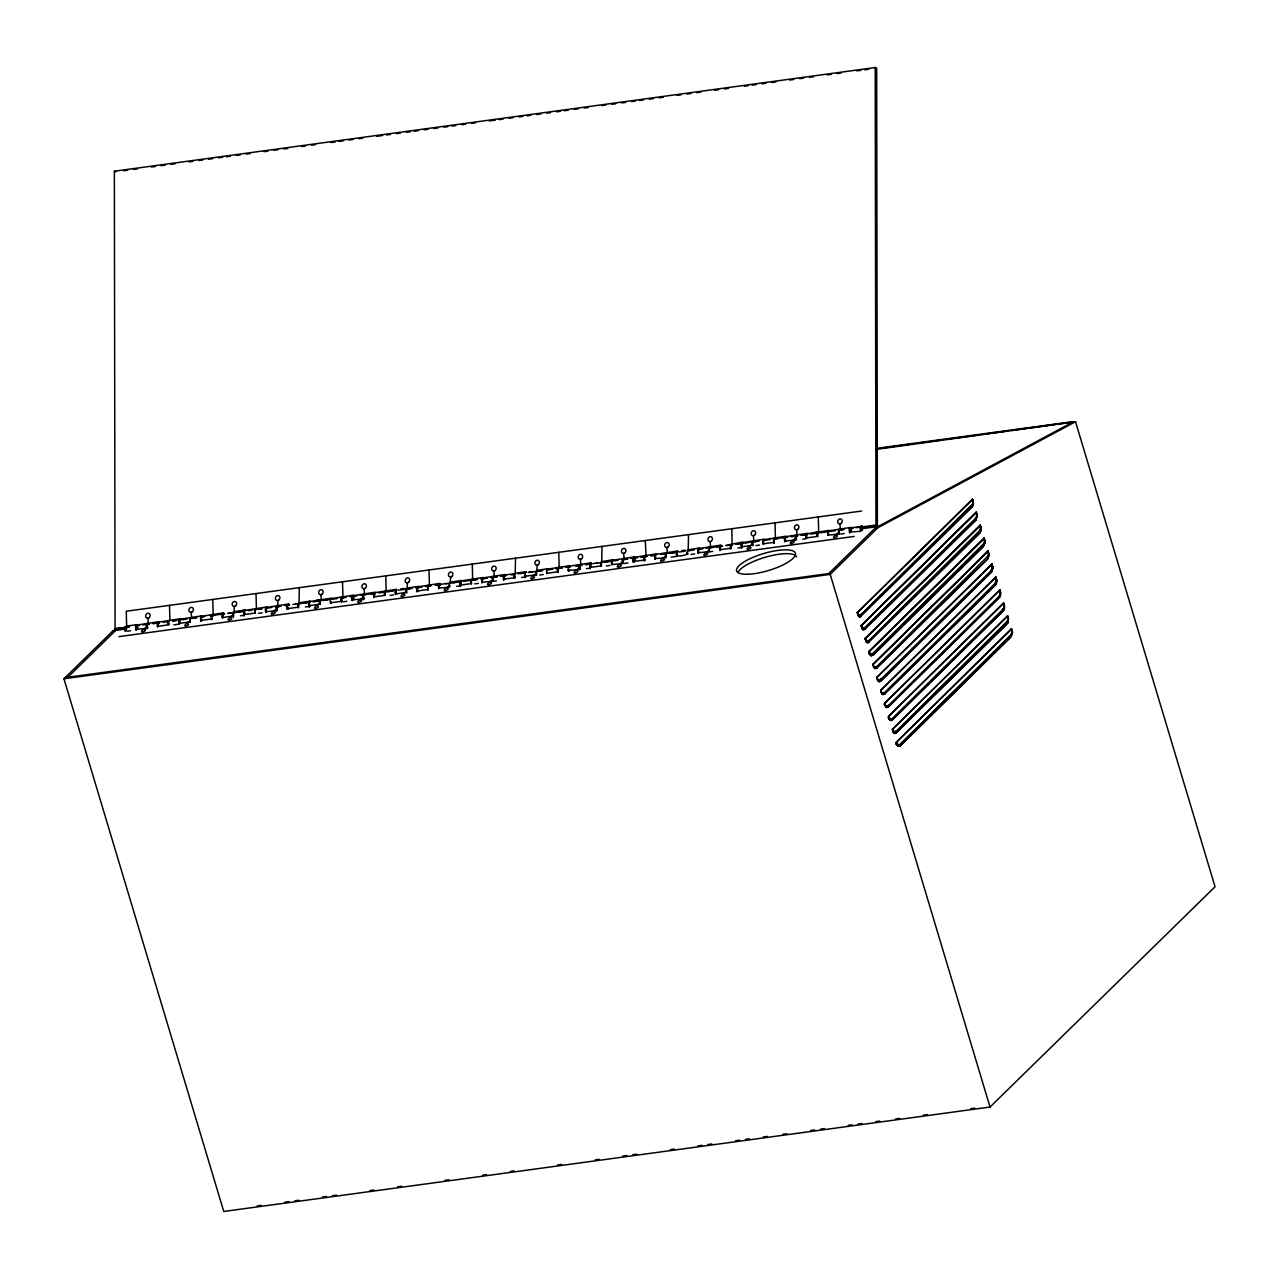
<?xml version="1.0" encoding="UTF-8"?>
<svg xmlns="http://www.w3.org/2000/svg" width="1279" height="1279" viewBox="0 0 1279 1279"><rect width="100%" height="100%" fill="white"/><g stroke="black" fill="none" stroke-linecap="round" stroke-linejoin="round"><path stroke-width="1.5" d="M971.592 506.02L972.967 503.59L861.518 614.24L858.737 615.151L857.458 612.385L858.353 615.391L861.327 614.639L971.273 506.356L973.111 503.175L972.52 499.545L973.479 503.638L972.024 507.283L973.175 503.67L972.392 499.178L972.919 503.574L973.271 502.359M976.293 512.128L861.167 625.751L862.254 628.357L864.892 627.893L975.365 518.922L977.188 514.941L975.621 520.585L977.076 516.636L976.293 512.128L861.359 625.335L862.334 629.188L864.316 629.684L863.069 629.716M868.553 642.522L866.443 642.378L865.068 638.701L980.322 525.461L981.281 529.538L980.114 532.799L980.977 529.138L980.194 525.093L980.721 529.49M983.919 538.459L985.182 542.504L983.423 546.501L873.461 654.784L983.103 546.549L984.814 543.015L984.095 538.043L984.974 541.225L983.295 544.886L984.974 541.225L984.222 538.411L868.969 651.65C866.778 655.344 875.092 656.191 870.583 655.503M987.628 559.115L988.763 555.502L987.996 551.009L988.875 554.191L987.484 557.468L988.811 554.574L989.083 555.454L987.628 559.115L876.387 668.293L987.004 559.499M992.024 564.327L876.77 677.566L877.858 680.188L880.831 679.421L990.969 570.738L992.616 567.956L992.024 564.327L992.984 568.42L991.529 572.065L992.76 567.141L991.896 563.959L876.962 677.167L877.762 680.716L879.265 681.563M996.485 580.506C994.758 573.184 998.867 583.432 995.126 585.382L884.524 693.985L994.806 585.414L996.517 581.881L995.797 576.925L996.661 580.106L994.998 583.752L996.661 580.106M999.826 590.243L884.572 703.482L885.66 706.088L888.633 705.337L998.771 596.653C1001.617 598.812 998.963 581.178 1000.642 595.279C999.043 599.164 1001.921 590.93 999.698 589.875L884.748 703.082C882.238 705.528 889.273 708.742 885.947 707.159M1004.271 605.702C1003.056 598.556 1005.886 611.17 1003.487 610.163C1005.534 607.365 1002.848 599.371 1004.287 606.422M1008.555 619.356C1007.228 610.227 1009.211 625.511 1007.388 623.113C1008.987 619.452 1007.932 611.106 1007.708 621.018M900.128 745.801L1010.41 637.246L1012.121 633.713L1011.401 628.74L1012.265 631.922L1010.89 635.215L1012.217 632.322L1012.488 633.201L1010.714 637.198L900.768 745.481L898.466 746.392L900.096 745.993M168.46 622.441L168.492 623.225A2.046 0.943 82.2 0 1 168.636 624.728A2.302 1.055 82.2 0 1 168.141 621.786A2.302 1.055 82.2 0 1 169.356 620.907M190.091 619.5L190.203 620.667M514.478 575.294L514.51 576.078A2.046 0.943 82.2 0 1 514.43 578.46L514.302 576.749M687.478 551.729L687.51 552.512A2.046 0.943 82.2 0 1 687.574 554.494M989.051 554.574C987.292 547.38 988.443 555.358 988.875 553.823M991.273 570.402L990.777 571.137L992.616 567.956L991.896 563.959M1000.578 592.689L999.187 596.334L1000.386 593.456L999.698 589.875M1002.8 609.667L1004.479 605.638M1012.025 632.721L1011.209 629.14L1012.456 632.322M514.478 575.166L514.829 577.005M976.916 516.124L977.172 515.325C974.806 508.578 978.611 517.052 975.781 518.603L977.38 516.14M146.893 625.047L147.197 627.094M223.553 614.448L222.642 616.238A2.046 0.943 82.2 0 1 222.482 618.237L222.354 616.542M352.333 597.053L352.364 598.428L352.364 596.941M364.435 594.335A2.046 0.943 82.2 0 1 363.812 595.023L363.22 597.085A2.046 0.943 82.2 0 1 363.044 599.084L364.227 597.917M492.895 577.9L493.054 579.643M557.772 569.059L557.932 570.802M579.403 566.117L579.707 568.164M719.965 546.964L720.445 549.235M828.2 531.936L828.168 533.743M124.942 630.787L125.038 629.796A2.302 1.055 82.2 0 1 125.182 626.934A2.302 1.055 82.2 0 1 126.621 627.525M137.157 628.852L135.974 630.019L135.846 628.325M146.925 624.935L146.957 626.55A2.046 0.943 82.2 0 1 146.781 628.549L147.98 627.381M158.836 623.576L157.845 623.209L157.765 625.079A2.046 0.943 82.2 0 1 157.605 627.078L157.477 625.367M187.837 623.896C192.026 624.791 177.525 629.668 189.916 620.954M202.034 620.011L200.851 621.178L200.723 619.484M211.818 619.324A2.046 0.943 82.2 0 1 211.659 619.707L211.531 618.013M222.61 614.623L223.058 617.006M244.305 615.998L243.969 613.584M265.728 612.337L265.6 610.643M288.542 608.228L287.359 609.396L287.231 607.701M299.398 604.423L298.503 603.944L298.247 605.543A2.046 0.943 82.2 0 1 298.167 607.925L298.039 606.214M309.038 603.16L309.87 602.457M310.381 605.99L309.182 607.157L308.847 604.743M317.592 606.214C321.78 607.125 307.28 611.986 319.67 603.272M341.669 598.156L341.669 600.267M341.413 602.025L341.285 600.331M353.42 599.387L352.237 600.554L352.109 598.86M363.172 595.47L363.444 597.629M370.766 594.016L374.715 593.472L374.028 595.614A2.046 0.943 82.2 0 1 373.852 597.613L373.724 595.902M404.1 594.431C408.289 595.327 393.772 600.203 406.162 591.49M418.297 590.546L417.114 591.713L416.986 590.019M428.065 589.859A2.046 0.943 82.2 0 1 427.921 590.243L427.794 588.548M439.96 585.27L439.081 584.791L438.873 586.645A2.046 0.943 82.2 0 1 438.729 588.772L438.601 587.061M449.6 584.007L450.064 583.208M460.568 586.533L460.232 584.119M481.991 582.872L481.863 581.178M492.927 577.788L492.975 579.403A2.046 0.943 82.2 0 1 492.847 581.29L496.396 580.906M504.805 578.763L503.606 579.931L503.478 578.22M525.445 577.692L525.109 575.278M533.855 576.749C538.043 577.644 523.527 582.521 535.917 573.807M557.804 568.947L557.756 570.178A2.046 0.943 82.2 0 1 557.788 572.321M557.676 572.56L557.548 570.866M569.683 569.922L568.484 571.089L568.356 569.395M590.322 568.851L589.987 566.437M634.56 561.081L633.361 562.248L633.233 560.554M645.367 559.61L644.184 560.778L644.056 559.067M651.443 555.773L655.392 555.23L655.168 557.308A2.046 0.943 82.2 0 1 654.992 559.307L654.864 557.596M665.863 554.542L665.911 554.319M698.238 553.407L698.11 551.713M720.94 546.677L719.997 548.339A2.046 0.943 82.2 0 1 719.869 550.466L719.741 548.755M731.268 547.764L730.741 546.469A2.046 0.943 82.2 0 1 730.677 548.995L730.549 547.284M741.708 548.227L741.372 545.813M750.118 547.284C754.29 548.179 739.79 553.056 752.18 544.342M773.939 543.095L773.811 541.401M785.93 540.457L784.746 541.625L784.619 539.914M806.425 535.389L807.257 534.686M802.764 539.162L806.378 538.667L806.25 536.972M828.137 532.112L828.137 533.599M850.807 531.616L849.624 532.783L849.496 531.073M984.974 540.857L984.494 542.856M988.523 555.406L988.811 554.574M992.76 566.421L991.385 570.434M1004.127 607.221L1004.415 606.406M1008.316 619.372L1007.884 620.603M136.182 626.23L136.229 628.261M233.386 613.265L234.521 613.265M255.113 610.035L255.001 611.442A2.046 0.943 82.2 0 1 255.097 613.28M341.621 598.236L341.493 599.659A2.046 0.943 82.2 0 1 341.525 601.785M482.183 579.083L482.231 581.114M622.761 559.93L622.809 561.961M633.569 558.459L633.617 560.49M730.789 545.478L731.188 544.902A2.046 0.943 82.2 0 0 732.18 543.783L731.78 528.723M839.008 530.465L839.056 532.496M849.832 528.994L849.88 531.025M289.214 604.343L288.223 604.503M570.338 566.037L569.251 566.277M656.846 554.255L655.759 554.494M786.601 536.572L785.626 536.732M861.566 525.925L861.199 526.5A2.302 1.055 82.2 0 0 860.112 528.227A2.302 1.055 82.2 0 0 861.215 530.961M980.769 529.506L868.793 640.843L866.155 641.307L865.259 638.301L980.194 525.093M988.571 555.422L876.93 666.471L873.957 667.222L873.061 664.201L987.996 551.009M1004.175 607.237L1003.36 608.9L1004.463 606.006M233.417 613.153L234.057 612.705A2.046 0.943 82.2 0 0 234.728 611.874M255.16 609.955L255.16 612.049M482.231 579.003L482.151 580.89A2.046 0.943 82.2 0 1 482.087 582.632M536.556 571.425L536.636 574.287M580.378 565.83L579.467 567.62A2.046 0.943 82.2 0 1 579.307 569.619L580.49 568.452M622.809 559.85L622.729 561.737A2.046 0.943 82.2 0 1 622.697 563.336M730.821 545.382L731.908 545.478M839.056 530.385L838.976 532.256A2.046 0.943 82.2 0 1 838.912 534.014M861.95 627.909L861.359 625.335M862.685 628.613L864.556 628.149M865.419 627.19L975.685 518.571L975.174 519.322M865.979 641.115L865.259 638.301M866.155 641.307L866.043 640.459M866.586 641.578L868.985 640.443M984.494 542.888L873.029 653.521L870.056 654.272L869.16 651.251L984.095 538.043M869.752 653.809L869.16 651.251M870.487 654.528L873.221 653.105L982.975 545.238M873.653 666.775L873.061 664.201M874.133 666.823L874.548 668.246L872.87 664.616L987.82 551.409M874.388 667.478L876.93 666.471M877.682 679.98L876.962 677.167M877.73 679.325L877.618 680.38M878.289 680.444L881.023 679.021L880.496 679.725M884.844 693.937L882.046 694.193L880.847 690.116L995.797 576.925M995.478 582.984L884.732 692.387L881.95 693.298L880.847 690.116M881.934 692.738L882.046 694.193M882.19 693.394L884.397 692.674M885.356 705.64L884.748 703.082M886.091 706.36L888.633 705.337M891.959 720.253C888.122 721.148 887.402 713.554 890.456 718.958C893.845 718.894 886.875 720.349 888.473 716.432L1003.599 602.825M889.944 718.798L890.408 720.253M892.198 718.59L1002.672 609.603M869.128 640.555L979.074 532.272L980.977 527.252M981.073 528.275L979.954 531.169M895.188 733.395L893.35 732.547L892.55 728.982L893.845 731.764L896.627 730.853L1006.877 622.218M1007.9 620.619L896.435 731.252L894.165 732.323L893.334 731.156M899.761 746.169C896.499 747.719 893.03 738.223 898.545 744.874C902.127 744.25 894.724 746.84 896.275 742.348L1011.401 628.74M897.746 744.714L897.89 746.201M1010.474 635.519L900 744.506L1010.778 635.183L1010.282 635.935M1008.348 618.253L1006.701 622.633M886.459 707.463L888.761 706.647L1000.13 596.717M995.558 582.984L996.853 580.49M1007.692 621.034L1006.989 622.249M1011.161 634.816L1012.488 632.737M888.393 707.127L887.402 707.463L999.586 597.213M222.674 614.448L223.233 614.176A2.046 0.943 82.2 0 0 223.905 613.344M320.31 600.89L320.374 603.752M363.252 595.295L364.115 595.295M395.819 590.674L395.659 592.673A2.046 0.943 82.2 0 1 395.675 594.111M428.129 586.453L428.497 586.15A2.046 0.943 82.2 0 0 429.36 585.35M460.696 581.833L460.936 584.599M536.397 571.521L536.221 573.52A2.046 0.943 82.2 0 1 536.237 574.958M568.691 567.3L569.059 566.997A2.046 0.943 82.2 0 0 569.779 566.597M644.376 556.989L644.696 556.685A2.046 0.943 82.2 0 0 645.671 555.566M676.959 552.368L677.199 555.134M709.253 548.147L710.133 548.147M720.077 546.677L720.637 546.405A2.046 0.943 82.2 0 0 721.308 545.573M861.63 530.145L861.934 526.101A2.046 0.943 82.2 0 1 861.007 527.204L861.087 530.145M979.522 533.231L980.114 532.799M1002.928 610.978L892.326 719.901L1003.519 610.547M299.046 603.033L299.27 587.669M407.17 588.308L407.409 582.84M979.874 531.153L979.074 532.272M972.024 507.283L860.447 616.654M880.623 681.02L991.529 572.065M1006.509 624.28L895.892 733.075L1007.133 623.896M320.198 600.938L319.958 602.985A2.046 0.943 82.2 0 1 320.006 604.264M395.882 590.626L396.058 593.44M460.76 581.785L460.536 583.832A2.046 0.943 82.2 0 1 460.36 585.814L456.747 586.31M493.054 577.532L493.566 577.341A2.046 0.943 82.2 0 0 494.27 576.349M579.547 565.75L580.186 565.638A2.046 0.943 82.2 0 0 580.65 565.014M601.322 562.632L601.002 564.295A2.046 0.943 82.2 0 1 601.146 565.957M644.424 556.909L645.255 556.989M677.023 552.32L676.783 554.367A2.046 0.943 82.2 0 1 676.831 555.646M709.301 548.067L709.813 547.876A2.046 0.943 82.2 0 0 710.484 547.044M850.519 528.803L849.8 530.785A2.046 0.943 82.2 0 1 849.688 532.672M861.566 530.193L861.135 527.22L860.895 529.938M859.76 616.782L858.433 616.222L857.266 612.785L972.392 499.178M857.266 612.785L972.52 499.545M861.167 625.751L976.421 512.495M865.355 628.916L975.621 520.585M865.068 638.701L980.322 525.461M979.522 533.551L868.585 642.394M868.969 651.65L984.222 538.411M872.87 664.616L988.123 551.361M880.943 680.988L990.905 572.464M881.455 692.69L880.671 690.532L995.925 577.277M888.473 716.432L1003.727 603.192M893.158 731.556L892.374 729.398L1007.5 615.791M892.374 729.398L1007.628 616.142M896.275 742.348L1011.529 629.108M1058.996 423.973L1075.527 421.718L1215.05 886.763L990.026 1107.054L223.761 1211.469L63.95 678.781L113 630.771L116.501 628.9M67.851 677.246L115.702 630.403L119.219 628.517M144.591 629.78C148.78 630.691 134.263 635.567 146.653 626.854M231.099 617.997C235.272 618.908 220.771 623.784 233.162 615.055M274.345 612.113C278.534 613.009 264.018 617.885 276.408 609.172M305.377 606.933L308.974 606.454L310.173 605.287L309.118 604.327M360.854 600.315C365.027 601.226 350.526 606.102 362.916 597.373M363.252 599.787L364.451 598.62M447.346 588.532C451.535 589.443 437.034 594.303 449.425 585.59M490.608 582.632C494.781 583.544 480.28 588.42 492.671 579.707M577.101 570.85C581.29 571.761 566.789 576.637 579.179 567.908M620.363 564.966C624.536 565.862 610.035 570.738 622.425 562.025M663.609 559.067C667.798 559.978 653.281 564.838 665.672 556.125M706.855 553.168C711.044 554.079 696.543 558.955 708.934 550.242M793.364 541.385C797.552 542.296 783.036 547.156 795.426 538.443M784.539 540.921L795.554 540.154L796.753 538.987M836.61 535.485C840.799 536.397 826.298 541.273 838.688 532.56M63.95 678.781L830.215 574.367L877.842 527.747L1075.527 421.718M877.842 527.747L875.14 528.115L1072.825 422.086L875.859 449.457M873.461 654.784L870.871 655.631M234.057 611.954L234.409 606.422M450.304 582.489L450.672 576.957M514.909 577.9A2.302 1.055 82.2 0 1 514.11 575.086A2.302 1.055 82.2 0 1 515.181 573.647L515.533 558.204M536.812 570.706L537.164 565.174M601.69 561.865L602.025 546.405M688.198 550.082L688.534 534.622M731.444 544.183L742.619 542.136M861.087 616.43L859.168 616.766L861.135 616.238M865.339 629.156L862.542 629.412M868.889 642.346L868.921 642.154M877.042 668.022L876.051 668.469M129.627 626.87L125.502 627.509L125.806 630.323M352.572 596.574L352.988 596.494A2.046 0.943 82.2 0 0 353.628 595.806M601.434 562.584L601.514 565.446M655.503 555.214L655.567 558.076M774.275 539.114L774.514 539.003A2.046 0.943 82.2 0 0 775.41 538.043L775.042 522.839M817.697 533.119L817.761 535.981M880.591 681.211L879.281 681.611M201.251 617.149L201.554 617.102A2.046 0.943 82.2 0 0 202.29 616.286M785.706 540.569L784.922 539.626A2.046 0.943 82.2 0 1 784.746 541.625M850.023 528.755L850.391 528.723A2.046 0.943 82.2 0 0 851.063 527.891M879.6 681.547L878.385 681.419M895.204 733.379L893.989 733.251M876.019 668.549L874.772 668.581M895.524 733.331L894.261 733.379M126.413 628.005L115.078 628.676L114.359 171.21L875.22 67.531L876.675 68.203L877.394 525.685L861.582 527.843M123.727 170.794L127.676 170.251M133.608 169.452L137.556 168.908M151.386 167.021L155.351 166.494M161.266 165.678L165.231 165.135M171.146 164.336L175.111 163.792M188.94 161.905L192.889 161.378M198.821 160.562L202.769 160.019M208.701 159.22L212.65 158.676M218.581 157.877L222.53 157.333M226.495 156.789L230.444 156.262M236.375 155.446L240.324 154.903M246.255 154.104L250.204 153.56M264.034 151.673L267.998 151.146M273.914 150.33L277.879 149.787M283.794 148.988L287.759 148.444M301.588 146.557L305.537 146.03M311.468 145.214L315.417 144.671M331.229 142.529L335.178 141.985M339.143 141.441L343.092 140.914M349.023 140.098L352.972 139.555M358.903 138.756L362.852 138.212M376.681 136.325L382.613 135.526M386.562 134.982L390.527 134.439M396.442 133.64L400.407 133.096M406.322 132.297L410.287 131.753M414.236 131.209L418.185 130.682M424.116 129.866L428.065 129.323M433.997 128.524L437.946 127.98M443.877 127.181L447.826 126.637M451.791 126.093L455.74 125.566M461.671 124.75L465.62 124.207M471.551 123.408L475.5 122.864M489.329 120.977L495.261 120.178M499.21 119.634L503.159 119.091M509.09 118.292L513.055 117.748M518.97 116.949L522.935 116.405M526.884 115.861L530.833 115.318M536.764 114.518L540.713 113.975M546.645 113.176L550.594 112.632M556.525 111.833L560.474 111.289M564.423 110.745L568.388 110.202M574.319 109.402L578.268 108.859M584.199 108.06L588.148 107.516M601.977 105.629L605.926 105.086M611.858 104.286L615.807 103.743M621.738 102.944L625.687 102.4M631.618 101.585L635.583 101.057M639.532 100.513L643.481 99.97M649.412 99.17L653.361 98.627M659.293 97.828L663.241 97.284M677.071 95.397L681.036 94.854M686.951 94.054L690.916 93.511M696.847 92.712L700.796 92.168M714.625 90.281L718.574 89.738M724.506 88.938L728.454 88.395M744.266 86.237L748.215 85.709M752.18 85.165L756.129 84.622M762.06 83.822L766.009 83.279M771.94 82.48L775.889 81.936M789.719 80.049L793.683 79.506M799.599 78.706L803.564 78.163M809.479 77.364L813.444 76.82M827.273 74.933L831.222 74.39M837.153 73.59L841.102 73.047M856.914 70.889L860.863 70.361M864.828 69.817L868.777 69.274M877.042 448.289L1072.697 421.638M881.135 448.21L894.964 446.323M898.913 445.779L914.725 443.621M918.674 443.094L942.399 439.864M946.348 439.321L952.279 438.505M956.228 437.978L979.938 434.748M983.903 434.205L989.818 433.389M993.783 432.862L1007.612 430.975M1011.561 430.431L1027.373 428.273M1031.322 427.746L1055.047 424.516M861.534 511.056L126.269 611.234L126.653 626.278M126.285 626.118L137.093 624.632M158.724 621.69L136.453 625.159M180.355 618.748L158.084 622.218M201.97 615.807L179.7 619.26M223.601 612.849L201.331 616.318M245.232 609.907L234.776 611.554M266.847 606.965L244.577 610.435M288.478 604.008L266.208 607.477M310.11 601.066L299.654 602.713M331.725 598.124L309.454 601.594M353.356 595.167L331.085 598.636M374.987 592.225L352.716 595.694M396.602 589.283L374.331 592.753M418.233 586.326L407.793 587.972A2.046 0.943 82.2 0 1 407.393 588.979M439.864 583.384L417.593 586.853M461.479 580.442L451.039 582.073M483.11 577.5L460.84 580.954M504.741 574.543L482.471 578.012M526.356 571.601L515.917 573.248M547.988 568.659L537.548 570.29A2.046 0.943 82.2 0 1 537.34 571.026M569.619 565.702L547.348 569.171M591.234 562.76L568.963 566.229M612.865 559.818L602.425 561.449M634.496 556.861L612.225 560.33M656.111 553.919L633.84 557.388M677.742 550.977L655.472 554.447M699.373 548.02L688.917 549.666M721.004 545.078L698.718 548.547M764.25 539.178L741.98 542.648M785.882 536.237L763.595 539.706M807.497 533.295L785.226 536.764M829.128 530.353L806.857 533.807M850.759 527.396L828.472 530.865M315.881 600.49L319.478 600.011M400.583 588.964L404.18 588.468M681.707 550.641L685.32 550.162M813.268 532.719L816.881 532.24M504.086 575.07L515.181 573.647M850.103 527.923L861.199 526.5M115.078 628.676L128.907 626.806M142.752 624.919L148.668 624.104M152.633 623.56L158.548 622.761M172.393 620.875L176.342 620.331M180.291 619.803L184.24 619.26M190.171 618.444L196.103 617.645M209.932 615.759L223.777 613.872M227.726 613.328L243.538 611.186M255.384 609.571L261.316 608.756M275.161 606.87L281.076 606.07M285.041 605.527L288.99 604.983M292.939 604.455L308.751 602.297M322.58 600.411L332.46 599.068M340.374 597.98L346.305 597.181M350.254 596.638L354.203 596.094M360.134 595.295L373.964 593.408M387.809 591.522L393.724 590.722M405.587 589.091L411.518 588.292M415.467 587.748L419.416 587.221M425.347 586.406L431.279 585.606M435.228 585.063L447.09 583.448M453.022 582.632L458.953 581.833M472.782 579.947L476.731 579.403M480.68 578.859L484.645 578.332M490.56 577.516L496.492 576.717M500.441 576.174L506.372 575.358M518.235 573.743L524.166 572.944M528.115 572.4L532.064 571.873M537.995 571.058L541.944 570.514M555.789 568.627L561.705 567.828M565.67 567.284L569.619 566.741M575.55 565.942L581.481 565.126M585.43 564.599L589.379 564.055M593.328 563.511L597.293 562.984M603.208 562.168L609.14 561.369M622.969 559.483L626.934 558.939M630.883 558.395L634.832 557.868M640.763 557.052L646.694 556.253M650.643 555.71L654.592 555.166M668.437 553.279L674.353 552.48M688.198 550.594L694.129 549.778M705.976 548.163L721.788 546.021M725.737 545.478L731.668 544.662M735.617 544.135L745.497 542.776M753.411 541.704L759.342 540.905M773.171 539.019L785.034 537.404M790.966 536.588L796.881 535.789M800.846 535.246L806.777 534.43M830.487 531.201L818.624 532.815A2.046 0.943 82.2 0 0 818.624 532.32M838.384 530.13L844.316 529.314M856.179 527.699L875.939 525.014L877.394 525.685M135.558 626.055L139.507 625.527M145.438 624.712L149.387 624.184M153.336 623.64L159.267 622.825M163.232 622.297L169.164 621.482M173.113 620.939L177.062 620.411M182.993 619.596L186.942 619.052M190.891 618.524L196.822 617.709M200.787 617.181L204.736 616.638M210.667 615.823L214.616 615.295M220.548 614.48L224.496 613.936M228.445 613.408L234.377 612.593M238.342 612.049L244.273 611.25M248.222 610.707L252.171 610.179M258.102 609.364L262.051 608.82M266 608.292L271.931 607.477M275.896 606.933L279.845 606.406M285.777 605.591L289.725 605.047M295.657 604.248L299.606 603.704M303.555 603.176L309.486 602.361M313.163 601.865L319.366 601.018M323.331 600.475L327.28 599.931M332.988 599.164L337.16 598.588M341.109 598.044L345.074 597.517M351.006 596.701L356.921 595.902M360.886 595.359L364.835 594.815M378.664 592.928L392.509 591.042M398.44 590.243L404.372 589.427M408.321 588.9L412.27 588.356M416.219 587.812L422.15 587.013M426.115 586.469L430.064 585.926M435.995 585.127L439.944 584.583M445.875 583.784L457.738 582.169M463.669 581.353L469.585 580.538M473.55 580.011L477.499 579.467M483.43 578.668L487.379 578.124M491.328 577.58L497.259 576.781M501.224 576.237L505.173 575.694M511.104 574.895L515.053 574.351M520.985 573.552L524.934 573.008M528.882 572.464L534.814 571.665M538.779 571.121L542.728 570.578M548.659 569.779L552.608 569.235M558.539 568.42L562.488 567.892M566.437 567.348L570.402 566.805M576.333 566.005L582.249 565.19M586.214 564.663L592.145 563.847M596.094 563.304L600.043 562.776M603.992 562.232L609.923 561.417M613.888 560.889L617.997 560.394M623.768 559.547L627.717 559.003M637.597 557.66L634.256 558.268M641.546 557.116L647.478 556.301M660.971 554.462L666.375 553.727M671.203 553.072L675.152 552.544M679.101 552L685.032 551.185M688.981 550.657L692.946 550.114M702.826 548.771L699.005 549.346A2.046 0.943 82.2 0 0 699.677 548.515M708.758 547.956L712.707 547.412M716.656 546.884L722.587 546.069M726.536 545.541L732.467 544.726M736.432 544.183L740.381 543.655M745.673 542.92L750.261 542.296M754.21 541.768L758.175 541.225M764.091 540.409L770.022 539.61M773.987 539.067L777.936 538.539M783.867 537.724L787.816 537.18M791.765 536.652L797.696 535.837M801.645 535.293L807.577 534.494M810.55 534.078L817.473 533.151L817.265 534.83A2.046 0.943 82.2 0 1 817.393 536.493M821.422 532.608L825.371 532.064M829.32 531.536L835.251 530.721M839.2 530.177L843.165 529.65M849.096 528.835L853.045 528.291M113 630.771L126.845 628.884M860.735 528.882L876.563 526.724L828.712 573.584L65.133 677.614M135.766 629.316L146.781 628.549M157.381 626.374L168.204 624.903L168.284 623.896M189.82 621.946L179.012 623.417L179.092 622.425M200.643 620.475L211.451 619.004M222.258 617.533L233.082 616.062L233.497 617.469M243.889 614.591L254.697 613.105L254.793 612.113M265.52 611.634L276.536 610.866M287.135 608.692L297.959 607.221M308.767 605.75L319.574 604.264M341.205 601.322L330.398 602.793L330.478 601.801M352.013 599.851L363.044 599.084M373.644 596.909L384.451 595.422L384.547 594.431M406.082 592.481L395.275 593.952L395.355 592.96M416.89 591.01L427.714 589.539M438.521 588.068L449.553 587.301M460.152 585.111L470.96 583.64L471.04 582.648M481.767 582.169L492.799 581.401M503.398 579.227L514.206 577.756M525.029 576.269L535.837 574.799M557.468 571.857L546.645 573.328L546.741 572.337M568.276 570.386L579.307 569.619M589.907 567.444L600.714 565.957L600.794 564.966M633.153 561.545L643.961 560.074M654.784 558.603L665.799 557.836M698.03 552.704L712.659 551.441M719.661 549.762L730.469 548.291M741.276 546.804L752.1 545.334M773.715 542.392L762.908 543.863L762.987 542.872M806.154 537.963L816.977 536.493L817.057 535.501M849.416 532.08L860.431 531.313M126.957 631.25L130.57 630.755M173.816 624.871L179.22 624.136M240.5 615.775L244.097 615.295A2.046 0.943 82.2 0 0 244.273 613.296L244.449 611.298L244.689 614.064M258.518 613.328L262.115 612.833M343.22 601.785L346.817 601.29M390.079 595.39L393.676 594.911M474.781 583.863L478.378 583.368M521.624 577.468L525.237 576.989A2.046 0.943 82.2 0 0 525.413 574.99L525.813 575.758M539.658 575.022L543.255 574.527M586.501 568.627L590.115 568.148A2.046 0.943 82.2 0 0 590.258 567.748M606.326 565.926L609.939 565.446M624.36 563.479L627.957 562.984M671.203 557.084L676.623 556.349M691.028 554.383L694.641 553.903M737.887 548.004L741.5 547.508A2.046 0.943 82.2 0 0 741.66 545.525L742.38 543.527M755.905 545.557L759.518 545.062M840.607 534.014L844.22 533.519M118.995 636.622L854.276 536.429M858.113 615.599L858.896 616.638M862.014 628.565L863.101 629.556M865.915 641.514L868.217 642.634L866.698 642.554M869.816 654.48L870.903 655.472M873.717 667.43L873.173 664.568M876.77 677.566L878.977 681.499M880.671 690.532L881.519 693.346M884.572 703.482L886.507 707.287M889.321 719.262L888.777 716.4M893.222 732.212L894.309 733.203M897.123 745.161L896.579 742.316M257.303 1205.905L261.252 1205.362M284.977 1202.132L288.926 1201.589M294.857 1200.789L298.806 1200.246M322.516 1197.016L326.465 1196.473M332.396 1195.657L336.345 1195.13M369.951 1190.541L373.9 1190.014M397.609 1186.784L401.574 1186.241M445.044 1180.309L448.993 1179.782M482.599 1175.193L486.548 1174.666M510.257 1171.436L514.222 1170.893M557.692 1164.961L561.641 1164.434M595.247 1159.845L599.196 1159.318M622.905 1156.088L626.87 1155.545M632.785 1154.729L636.75 1154.202M670.34 1149.613L674.289 1149.086M698.014 1145.84L701.963 1145.313M707.895 1144.497L711.843 1143.97M735.553 1140.724L739.518 1140.197M745.433 1139.381L749.398 1138.854M763.227 1136.967L767.176 1136.423M782.988 1134.265L786.937 1133.738M810.662 1130.492L814.611 1129.965M820.542 1129.149L824.491 1128.622M848.201 1125.376L852.15 1124.849M858.081 1124.033L862.046 1123.506M875.875 1121.619L879.824 1121.075M895.636 1118.917L899.585 1118.374M923.31 1115.144L927.259 1114.617M970.729 1108.685L974.678 1108.142M558.379 568.468L558.188 568.468A2.046 0.943 82.2 0 0 559.163 567.348L558.779 552.304M742.252 543.447L742.076 546.293M890.36 720.413L891.623 720.381L890.088 720.285M114.359 171.21L115.813 171.882M840.303 529.042L839.935 523.91M818.672 531.984L818.288 516.94M797.057 534.926L796.673 529.81M753.795 540.825L753.427 535.693M710.548 546.725L710.181 541.593M667.302 552.608L666.919 547.492M646.039 555.726L645.287 540.521M624.04 558.507L623.672 553.375M580.794 564.407L580.426 559.275M494.286 576.189L493.918 571.058M472.67 579.131L472.271 564.087M429.408 585.031L429.025 569.986M386.162 590.914L385.778 575.87M364.531 593.872L364.163 588.74M342.916 596.813L342.516 581.769M321.285 599.755L320.917 594.639M256.408 608.596L256.024 593.552M213.161 614.496L212.762 599.451M191.53 617.437L191.163 612.321M169.899 620.395L169.515 605.335M148.284 623.337L147.9 618.205M417.993 587.732L417.865 587.653A2.046 0.943 82.2 0 0 418.537 586.821M374.747 593.632L374.443 596.382M277.431 606.885L277.303 606.806A2.046 0.943 82.2 0 0 278.007 605.814L277.655 600.522M785.818 537.835L785.514 537.564A2.046 0.943 82.2 0 0 785.914 537.34M504.677 576.142L504.374 575.87A2.046 0.943 82.2 0 0 505.045 575.038M288.43 605.606L288.111 605.335A2.046 0.943 82.2 0 0 288.446 605.191M212.73 615.918L212.234 615.615A2.046 0.943 82.2 0 0 213.097 614.815M147.852 624.76L147.485 624.456A2.046 0.943 82.2 0 0 148.188 623.8M828.584 534.51L828.248 533.967A2.046 0.943 82.2 0 1 828.184 535.182M806.953 537.452L806.505 536.556M763.707 543.335L763.323 540.777L763.291 542.584A2.046 0.943 82.2 0 1 763.275 544.183M752.883 544.822L752.516 542.248L752.436 543.927A2.046 0.943 82.2 0 1 752.5 545.493M666.391 556.605L665.943 555.71A2.046 0.943 82.2 0 1 666.039 556.957A2.302 1.055 82.2 0 1 665.544 554.015A2.302 1.055 82.2 0 1 666.759 553.136M612.321 563.975L611.938 561.417L611.874 563.08A2.046 0.943 82.2 0 1 611.922 564.647M590.69 566.917L590.818 564.055L590.29 566.149A2.046 0.943 82.2 0 1 590.338 567.268M439.321 587.541L439.496 584.711A2.046 0.943 82.2 0 0 440.168 583.879M385.251 594.911L385.187 592.049L384.755 593.76A2.046 0.943 82.2 0 1 384.883 595.422A2.302 1.055 82.2 0 1 384.403 592.321A2.302 1.055 82.2 0 1 385.618 591.442M266.304 611.122L265.936 608.548L265.904 610.355A2.046 0.943 82.2 0 1 265.872 611.954M179.811 622.905L179.572 620.139L179.396 622.138A2.046 0.943 82.2 0 1 179.412 623.592M168.988 624.376L168.444 622.697M158.18 625.847L158.356 623.017A2.046 0.943 82.2 0 0 159.028 622.186M796.785 536.652L795.698 536.54L795.97 538.699M644.584 559.323L644.248 558.268M298.567 606.47L298.742 603.816A2.046 0.943 82.2 0 0 299.51 603.32M976.117 512.543L976.9 514.702M980.018 525.493L980.801 527.651M774.179 541.337L774.067 539.482L774.019 540.713A2.046 0.943 82.2 0 1 773.987 542.983M709.301 550.178L709.19 548.323L709.221 549.938A2.046 0.943 82.2 0 1 709.285 551.057A2.302 1.055 82.2 0 1 708.918 547.668A2.302 1.055 82.2 0 1 710.516 547.972M698.494 551.649L698.446 549.618L698.382 551.281A2.046 0.943 82.2 0 1 698.35 553.168M503.862 578.172L503.75 576.317L503.782 577.932A2.046 0.943 82.2 0 1 503.606 579.931M417.354 589.955L417.306 587.924L417.274 589.715A2.046 0.943 82.2 0 1 417.162 591.601M406.546 591.426L406.498 589.395L406.434 591.074A2.046 0.943 82.2 0 1 406.45 592.801M287.599 607.637L287.487 607.269A2.046 0.943 82.2 0 1 287.359 609.396M276.792 609.108L276.68 607.253L276.712 608.884A2.046 0.943 82.2 0 1 276.6 610.754M201.107 619.42L201.059 617.389L200.979 619.052A2.046 0.943 82.2 0 1 200.963 620.939M857.569 612.737L858.417 615.567M861.47 625.703L862.318 628.517M865.371 638.653L866.219 641.466M869.272 651.619L870.12 654.432M892.678 729.35L893.525 732.164M838.816 534.254L827.785 535.022L827.865 534.03M830.215 574.367L990.026 1107.054M622.553 563.719L611.522 564.487L611.618 563.495M471.311 582.233L471.28 580.842L471.248 581.977A2.046 0.943 82.2 0 1 471.359 583.8M211.706 616.926L211.738 617.325A2.046 0.943 82.2 0 1 211.898 618.285M687.303 553.183C687.91 555.534 675.584 557.212 676.495 554.654M875.22 67.531L875.939 525.014M862.302 526.261L862.302 529.234A2.302 1.055 82.2 0 1 862.158 530.289M125.326 629.508A2.046 0.943 82.2 0 1 125.262 631.25M450.496 582.6A2.302 1.055 82.2 0 0 449.281 583.48A2.302 1.055 82.2 0 0 449.776 586.406A2.046 0.943 82.2 0 0 449.776 585.686M438.953 587.876A2.302 1.055 82.2 0 1 438.601 584.503A2.302 1.055 82.2 0 1 440.2 584.807M472.606 579.467A2.046 0.943 82.2 0 1 472.335 580.074M461.799 580.938A2.046 0.943 82.2 0 1 461.655 581.337A2.302 1.055 82.2 0 0 460.088 582.009A2.302 1.055 82.2 0 0 460.84 585.27M471.663 583.8A2.302 1.055 82.2 0 1 470.912 580.538A2.302 1.055 82.2 0 1 472.399 579.963M233.513 615.87A2.302 1.055 82.2 0 1 233.162 612.497A2.302 1.055 82.2 0 1 234.76 612.801M222.706 617.341A2.302 1.055 82.2 0 1 222.338 613.968A2.302 1.055 82.2 0 1 223.937 614.272M256.36 608.932A2.046 0.943 82.2 0 1 256.152 609.443A2.302 1.055 82.2 0 0 254.649 610.003A2.302 1.055 82.2 0 0 255.4 613.265M244.321 614.4A2.302 1.055 82.2 0 1 243.841 611.474A2.302 1.055 82.2 0 1 245.056 610.595M363.812 598.732A2.302 1.055 82.2 0 1 362.772 595.279A2.302 1.055 82.2 0 1 364.515 595.119M353.004 600.219A2.302 1.055 82.2 0 1 351.965 596.749A2.302 1.055 82.2 0 1 353.691 596.59M354.027 597.677A2.302 1.055 82.2 0 1 354.091 598.284M374.076 596.717A2.302 1.055 82.2 0 1 373.596 593.792A2.302 1.055 82.2 0 1 374.811 592.912M147.549 628.213A2.302 1.055 82.2 0 1 146.525 624.744A2.302 1.055 82.2 0 1 148.252 624.584M136.741 629.684A2.302 1.055 82.2 0 1 135.702 626.214A2.302 1.055 82.2 0 1 137.445 626.055M137.764 627.142A2.302 1.055 82.2 0 1 137.828 627.749M157.829 626.182A2.302 1.055 82.2 0 1 157.461 622.809A2.302 1.055 82.2 0 1 159.06 623.113M137.413 625.127A2.046 0.943 82.2 0 1 136.741 625.959L136.15 628.037A2.046 0.943 82.2 0 1 136.022 629.907M310.03 606.166A2.302 1.055 82.2 0 1 308.655 603.464A2.302 1.055 82.2 0 1 309.934 601.754M320.278 604.423A2.302 1.055 82.2 0 1 319.526 601.162A2.302 1.055 82.2 0 1 321.013 600.586M342.852 597.133A2.046 0.943 82.2 0 1 342.356 597.933M332.044 598.62A2.046 0.943 82.2 0 1 331.773 599.227A2.302 1.055 82.2 0 0 330.334 599.691A2.302 1.055 82.2 0 0 331.085 602.953M341.909 601.482A2.302 1.055 82.2 0 1 341.205 597.98A2.302 1.055 82.2 0 1 342.884 598.06M321.221 600.091A2.046 0.943 82.2 0 1 321.093 600.49M277.031 610.323A2.302 1.055 82.2 0 1 276.328 606.822A2.302 1.055 82.2 0 1 278.007 606.901M266.208 611.794A2.302 1.055 82.2 0 1 265.52 608.292A2.302 1.055 82.2 0 1 267.199 608.372M298.647 607.365A2.302 1.055 82.2 0 1 297.959 603.88A2.302 1.055 82.2 0 1 299.638 603.96M288.127 609.044A2.302 1.055 82.2 0 1 287.024 606.134A2.302 1.055 82.2 0 1 288.303 604.711M267.167 607.445A2.046 0.943 82.2 0 1 266.815 608.133M406.786 592.641A2.302 1.055 82.2 0 1 406.035 589.379A2.302 1.055 82.2 0 1 407.521 588.804M395.962 594.111A2.302 1.055 82.2 0 1 395.211 590.85A2.302 1.055 82.2 0 1 396.698 590.274A2.046 0.943 82.2 0 0 396.922 589.779M428.145 589.347A2.302 1.055 82.2 0 1 427.794 585.974A2.302 1.055 82.2 0 1 429.392 586.278M417.881 591.378A2.302 1.055 82.2 0 1 416.842 587.908A2.302 1.055 82.2 0 1 418.569 587.748M179.715 623.576A2.302 1.055 82.2 0 1 178.964 620.315A2.302 1.055 82.2 0 1 180.451 619.739A2.046 0.943 82.2 0 0 180.659 619.244M211.882 618.812A2.302 1.055 82.2 0 1 211.531 615.439A2.302 1.055 82.2 0 1 213.129 615.743M201.618 620.843A2.302 1.055 82.2 0 1 200.579 617.373A2.302 1.055 82.2 0 1 202.322 617.213M191.466 617.773A2.046 0.943 82.2 0 1 191.21 618.381A2.302 1.055 82.2 0 0 189.836 618.604A2.302 1.055 82.2 0 0 190.267 621.754A2.046 0.943 82.2 0 1 190.187 622.265M839.296 533.711A2.302 1.055 82.2 0 1 838.608 530.209A2.302 1.055 82.2 0 1 840.271 530.289M828.488 535.182A2.302 1.055 82.2 0 1 827.737 531.92A2.302 1.055 82.2 0 1 829.224 531.345A2.046 0.943 82.2 0 0 829.431 530.833M850.391 532.432A2.302 1.055 82.2 0 1 849.352 528.978A2.302 1.055 82.2 0 1 851.095 528.819M851.414 529.906A2.302 1.055 82.2 0 1 851.478 530.513M840.255 529.362A2.046 0.943 82.2 0 1 839.743 530.161M752.787 545.493A2.302 1.055 82.2 0 1 752.036 542.232A2.302 1.055 82.2 0 1 753.523 541.656A2.046 0.943 82.2 0 0 753.747 541.145M741.724 546.613A2.302 1.055 82.2 0 1 741.228 543.703A2.302 1.055 82.2 0 1 742.444 542.824M764.554 539.674A2.046 0.943 82.2 0 1 764.218 540.362M774.419 542.552A2.302 1.055 82.2 0 1 773.731 539.051A2.302 1.055 82.2 0 1 775.394 539.13M763.611 544.023A2.302 1.055 82.2 0 1 762.86 540.761A2.302 1.055 82.2 0 1 764.346 540.186M580.074 569.267A2.302 1.055 82.2 0 1 579.035 565.814A2.302 1.055 82.2 0 1 580.762 565.654M569.251 570.738A2.302 1.055 82.2 0 1 568.18 567.54A2.302 1.055 82.2 0 1 569.715 566.693M601.418 566.117A2.302 1.055 82.2 0 1 600.618 563.128A2.302 1.055 82.2 0 1 601.881 561.977M590.338 567.252A2.302 1.055 82.2 0 1 589.843 564.327A2.302 1.055 82.2 0 1 591.058 563.447M623.033 563.176A2.302 1.055 82.2 0 1 622.345 559.674A2.302 1.055 82.2 0 1 624.024 559.754M612.225 564.647A2.302 1.055 82.2 0 1 611.474 561.385A2.302 1.055 82.2 0 1 612.961 560.81A2.046 0.943 82.2 0 0 613.169 560.298M634.8 557.356A2.046 0.943 82.2 0 1 634.128 558.188L633.505 560.122A2.046 0.943 82.2 0 1 633.425 562.136M644.952 560.426A2.302 1.055 82.2 0 1 643.913 556.973A2.302 1.055 82.2 0 1 645.639 556.813M634.144 561.897A2.302 1.055 82.2 0 1 633.105 558.443A2.302 1.055 82.2 0 1 634.832 558.283M635.167 559.371A2.302 1.055 82.2 0 1 635.215 559.978M623.992 558.827A2.046 0.943 82.2 0 1 623.576 559.578M655.216 558.411A2.302 1.055 82.2 0 1 654.72 555.486A2.302 1.055 82.2 0 1 655.935 554.606M688.869 549.986A2.046 0.943 82.2 0 1 688.598 550.594A2.302 1.055 82.2 0 0 687.223 550.833A2.302 1.055 82.2 0 0 687.654 553.983M678.046 551.473A2.046 0.943 82.2 0 1 677.918 551.873A2.302 1.055 82.2 0 0 676.351 552.544A2.302 1.055 82.2 0 0 677.103 555.805M493.023 580.506A2.302 1.055 82.2 0 1 492.671 577.133A2.302 1.055 82.2 0 1 494.27 577.437M482.471 582.329A2.302 1.055 82.2 0 1 481.783 578.827A2.302 1.055 82.2 0 1 483.446 578.907M504.374 579.579A2.302 1.055 82.2 0 1 503.35 576.126A2.302 1.055 82.2 0 1 505.077 575.966M483.414 577.98A2.046 0.943 82.2 0 1 482.998 578.732M786.057 541.225A2.302 1.055 82.2 0 1 784.427 538.651A2.302 1.055 82.2 0 1 785.977 537.228M796.05 539.594A2.302 1.055 82.2 0 1 795.346 536.093A2.302 1.055 82.2 0 1 797.025 536.189M817.665 536.652A2.302 1.055 82.2 0 1 816.913 533.391A2.302 1.055 82.2 0 1 818.416 532.815M807.321 533.982A2.302 1.055 82.2 0 0 806.106 534.862A2.302 1.055 82.2 0 0 806.601 537.788A2.046 0.943 82.2 0 0 806.537 536.684M796.913 535.533A2.046 0.943 82.2 0 1 796.321 536.093L795.73 538.155A2.046 0.943 82.2 0 1 795.554 540.154M698.734 552.864A2.302 1.055 82.2 0 1 698.03 549.362A2.302 1.055 82.2 0 1 699.709 549.442M730.901 548.099A2.302 1.055 82.2 0 1 730.549 544.726A2.302 1.055 82.2 0 1 732.148 545.014M720.093 549.57A2.302 1.055 82.2 0 1 719.741 546.197A2.302 1.055 82.2 0 1 721.34 546.501M536.54 574.958A2.302 1.055 82.2 0 1 535.789 571.697A2.302 1.055 82.2 0 1 537.276 571.121M525.461 576.094A2.302 1.055 82.2 0 1 524.966 573.168A2.302 1.055 82.2 0 1 526.181 572.289M548.291 569.139A2.046 0.943 82.2 0 1 547.956 569.826M558.156 572.017A2.302 1.055 82.2 0 1 557.468 568.515A2.302 1.055 82.2 0 1 559.147 568.595M547.348 573.488A2.302 1.055 82.2 0 1 546.597 570.226A2.302 1.055 82.2 0 1 548.083 569.651M352.46 598.94A2.046 0.943 82.2 0 1 352.285 600.443M428.001 587.86A2.046 0.943 82.2 0 1 428.161 588.82M568.707 569.475A2.046 0.943 82.2 0 1 568.484 571.089M644.264 558.395A2.046 0.943 82.2 0 1 644.184 560.778M233.513 615.151A2.046 0.943 82.2 0 1 233.513 615.886M233.433 616.366A2.046 0.943 82.2 0 1 233.29 616.766M709.206 551.553A2.046 0.943 82.2 0 1 709.062 551.936M309.15 604.455A2.046 0.943 82.2 0 1 308.974 606.454M330.813 601.706A2.046 0.943 82.2 0 1 330.749 603.112M547.06 572.225A2.046 0.943 82.2 0 1 547.012 573.647M737.967 572.448A30.728 8.825 -16.7 0 1 767.816 556.525A30.728 8.825 -16.7 0 1 796.529 556.861M233.338 613.6L233.417 614.639L233.354 613.472M1003.28 608.9L1002.48 610.019L1003.28 608.9M884.492 694.177L882.558 694.497L884.492 694.177M451.791 576.461A2.558 2.174 -65.3 0 0 451.791 572.177A2.558 2.174 -65.3 0 0 448.417 574.783A2.558 2.174 -65.3 0 0 451.791 576.461M235.528 605.942A2.558 2.174 -65.3 0 0 235.528 601.642A2.558 2.174 -65.3 0 0 232.154 604.248A2.558 2.174 -65.3 0 0 235.528 605.942M365.282 588.26A2.558 2.174 -65.3 0 0 365.282 583.959A2.558 2.174 -65.3 0 0 361.909 586.565A2.558 2.174 -65.3 0 0 365.282 588.26M149.035 617.725A2.558 2.174 -65.3 0 0 149.019 613.424A2.558 2.174 -65.3 0 0 145.646 616.03A2.558 2.174 -65.3 0 0 149.035 617.725M322.036 594.143A2.558 2.174 -65.3 0 0 322.036 589.859A2.558 2.174 -65.3 0 0 318.647 592.465A2.558 2.174 -65.3 0 0 322.036 594.143M278.79 600.043A2.558 2.174 -65.3 0 0 278.774 595.742A2.558 2.174 -65.3 0 0 275.401 598.348A2.558 2.174 -65.3 0 0 278.79 600.043M408.545 582.361A2.558 2.174 -65.3 0 0 408.529 578.06A2.558 2.174 -65.3 0 0 405.155 580.682A2.558 2.174 -65.3 0 0 408.545 582.361M192.282 611.826A2.558 2.174 -65.3 0 0 192.282 607.541A2.558 2.174 -65.3 0 0 188.892 610.147A2.558 2.174 -65.3 0 0 192.282 611.826M841.054 523.431A2.558 2.174 -65.3 0 0 841.054 519.13A2.558 2.174 -65.3 0 0 837.681 521.736A2.558 2.174 -65.3 0 0 841.054 523.431M754.546 535.214A2.558 2.174 -65.3 0 0 754.546 530.913A2.558 2.174 -65.3 0 0 751.173 533.535A2.558 2.174 -65.3 0 0 754.546 535.214M581.545 558.795A2.558 2.174 -65.3 0 0 581.545 554.494A2.558 2.174 -65.3 0 0 578.172 557.1A2.558 2.174 -65.3 0 0 581.545 558.795M624.791 552.896A2.558 2.174 -65.3 0 0 624.791 548.595A2.558 2.174 -65.3 0 0 621.418 551.201A2.558 2.174 -65.3 0 0 624.791 552.896M668.054 546.996A2.558 2.174 -65.3 0 0 668.038 542.712A2.558 2.174 -65.3 0 0 664.664 545.318A2.558 2.174 -65.3 0 0 668.054 546.996M495.037 570.578A2.558 2.174 -65.3 0 0 495.037 566.277A2.558 2.174 -65.3 0 0 491.664 568.883A2.558 2.174 -65.3 0 0 495.037 570.578M797.808 529.314A2.558 2.174 -65.3 0 0 797.792 525.029A2.558 2.174 -65.3 0 0 794.419 527.635A2.558 2.174 -65.3 0 0 797.808 529.314M711.3 541.113A2.558 2.174 -65.3 0 0 711.3 536.812A2.558 2.174 -65.3 0 0 707.926 539.418A2.558 2.174 -65.3 0 0 711.3 541.113M538.299 564.678A2.558 2.174 -65.3 0 0 538.283 560.394A2.558 2.174 -65.3 0 0 534.91 563A2.558 2.174 -65.3 0 0 538.299 564.678M747.512 574.255A30.728 8.825 -16.7 0 0 795.202 555.47A30.728 8.825 -16.7 0 0 755.329 556.413A30.728 8.825 -16.7 0 0 747.512 574.255"/></g></svg>
